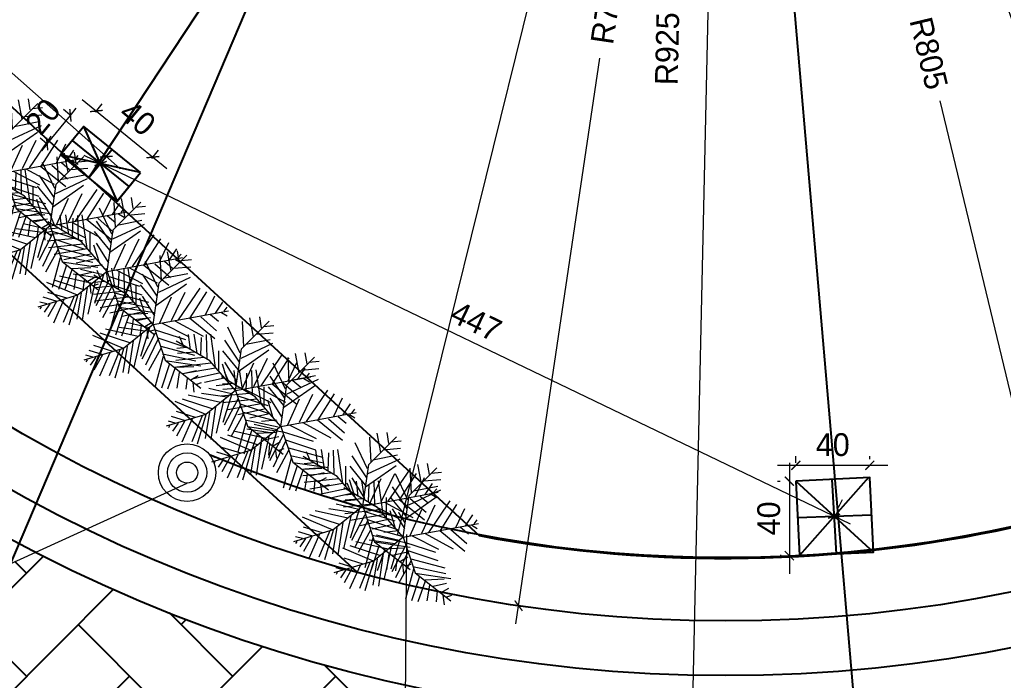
# Model space of a CAD drawing. Header units: inches. Extents: x -291016 to -124071, y 25078 to 137196.
# Drawn here: x -185479 to -184939, y 41283 to 41645 of the extents above; entities that cross this region are included whole.
import ezdxf

# ---------------------------------------------------------------- set-up
doc = ezdxf.new("R2010")
doc.units = ezdxf.units.IN
doc.header["$MEASUREMENT"] = 0
doc.layers.add('DOOR', color=112, linetype='Continuous', lineweight=20)
doc.layers.add('Furn', color=106, linetype='Continuous', lineweight=9)
doc.dimstyles.new('50PEA1', dxfattribs={"dimscale": 0, "dimtxt": 12.5, "dimasz": 5, "dimexe": 5, "dimexo": 10, "dimgap": 5, "dimtad": 1, "dimdec": 0, "dimdsep": 46, "dimtxsty": 'Standard', "dimblk1": 'ARCHTICK', "dimblk2": 'ARCHTICK', "dimsah": 1, "dimcen": 2.5, "dimdle": 10, "dimclrd": 8, "dimclre": 8, "dimclrt": 7, "dimadec": 0, "dimazin": 0, "dimtfac": 1, "dimtdec": 0, "dimtix": 1, "dimtmove": 2, "dimatfit": 3, "dimldrblk": 'ARCHTICK', "dimfxl": 1, "dimtolj": 1, "dimtzin": 0, "dimlwd": 13, "dimlwe": 13, "dimarcsym": 0})
pattern_1 = [(45, (-217295, 2054.5), (4e-15, 56.568542), [120, -40]), (135, (-217266.716, 2082.784), (4e-15, 56.568542), [120, -40])]

# ---------------------------------------------------------------- blocks, each defined once
blk = doc.blocks.new('*U4')
for p, q in [((-8.737, 47.138), (-17.069, 52.711)), ((-10.186, 53.64), (-13.084, 55.962)), ((0, 0), (-10.5, 57)), ((-9.099, 51.782), (-6.563, 55.962)), ((-7.288, 39.707), (-21.778, 46.673)), ((-7.65, 43.423), (-2.578, 49.46)), ((-5.839, 35.992), (4.667, 48.067)), ((-5.114, 27.632), (10.463, 46.673)), ((-5.114, 28.097), (-24.676, 40.636)), ((-2.941, 16.486), (8.652, 37.85)), ((-3.665, 19.273), (-27.574, 35.527)), ((16.259, 5.805), (23.142, 31.348)), ((22.055, 7.198), (27.489, 32.277)), ((27, 9), (48, 36)), ((27.127, 9.056), (31.112, 35.992)), ((31.836, 30.883), (32.561, 16.486)), ((35.096, 32.741), (37.27, 22.524)), ((38.719, 34.134), (41.979, 28.561)), ((43.791, 29.954), (51.036, 30.883)), ((44.153, 36.456), (45.239, 32.741)), ((-31.5, 4.5), (-52.5, 25.5)), ((-48.585, 21.131), (-49.309, 29.026)), ((-43.513, 28.561), (-42.427, 15.558)), ((-38.442, 26.239), (-34.819, 7.663)), ((-35.544, 28.097), (-24.314, 3.947)), ((-14.533, 2.09), (-30.834, 25.31)), ((-24.314, 23.917), (-2.941, 13.7)), ((-1.129, 6.734), (9.014, 26.704)), ((3.942, 1.625), (11.187, 24.381)), ((10.101, 3.483), (17.708, 26.239)), ((40.53, 25.775), (48.862, 24.846)), ((-47.498, 19.737), (-55.83, 18.344)), ((33.285, 16.486), (48.862, 10.913)), ((36.183, 19.737), (48.137, 17.88)), ((-40.615, 13.7), (-55.105, 10.913)), ((-20.691, 13.7), (-1.129, 4.876)), ((0, 0), (27, 9)), ((24.229, 7.663), (46.688, 1.625)), ((29.662, 12.307), (48.137, 6.269)), ((-33.37, 6.269), (-52.207, 5.34)), ((-28.299, 3.483), (-47.86, -5.805)), ((-21.416, 3.018), (-38.079, -8.128)), ((0, 0), (-31.5, 4.5)), ((-15.982, 2.09), (-30.11, -9.521)), ((0, 0), (-22.5, -19.5)), ((-6.563, 1.161), (-21.416, -8.128)), ((0, 0), (18, -22.5)), ((6.478, 1.625), (26.04, -8.592)), ((11.187, 3.483), (30.749, -5.805)), ((18.07, 5.805), (35.096, -3.483)), ((-6.563, -5.805), (-19.967, -9.985)), ((-4.752, -3.483), (-3.665, -14.629)), ((2.493, -3.019), (-1.491, -20.202)), ((1.769, -2.555), (24.229, -9.521)), ((5.029, -6.27), (2.131, -25.775)), ((-15.257, -12.772), (-30.11, -12.772)), ((-13.446, -11.378), (-8.737, -32.741)), ((-9.461, -8.592), (-6.201, -23.453)), ((9.014, -11.378), (3.58, -35.992)), ((7.565, -9.056), (32.198, -14.629)), ((-17.431, -15.094), (-42.789, -18.809)), ((-24.314, -21.596), (-42.427, -22.06)), ((-22.5, -19.5), (-37.5, -45)), ((-20.691, -18.345), (-17.793, -44.352)), ((-17.069, -15.094), (-12.721, -40.172)), ((14.085, -16.951), (6.478, -40.172)), ((12.274, -15.094), (36.907, -18.809)), ((16.259, -19.738), (36.183, -22.989)), ((-28.299, -29.026), (-42.789, -31.348)), ((-26.849, -26.24), (-40.253, -25.775)), ((-25.038, -23.918), (-22.865, -45.281)), ((18.07, -22.524), (8.289, -45.745)), ((18, -22.5), (27, -52.5)), ((18.433, -22.524), (40.53, -29.026)), ((19.157, -25.311), (38.719, -33.206)), ((-30.834, -34.135), (-42.427, -35.528)), ((-32.646, -36.921), (-31.921, -44.352)), ((-29.023, -30.884), (-27.936, -43.887)), ((20.244, -30.419), (15.897, -44.816)), ((21.331, -32.741), (39.081, -40.636)), ((-34.457, -39.708), (-40.978, -42.494)), ((22.78, -37.85), (19.519, -48.532)), ((22.78, -38.314), (34.372, -44.816)), ((24.591, -43.423), (30.749, -47.603)), ((24.591, -45.745), (23.142, -50.854)), ((26.764, -49.925), (28.213, -50.854))]:
    blk.add_line(p, q)
blk = doc.blocks.new('_ArchTick')
at = {"color": 0, "const_width": 0.15}
blk.add_lwpolyline([(-0.5, -0.5), (0.5, 0.5)], dxfattribs=at)
blk = doc.blocks.new('*D247')
at = {"layer": 'Defpoints', "color": 0, "linetype": 'Continuous', "ltscale": 0.2, "transparency": 16777216}
for p in [(-185012.37, 41400.5), (-185052.95, 41391.81), (-185012.37, 41393.77)]:
    blk.add_point(p, dxfattribs=at)
at = {"layer": 'DOOR', "color": 8, "linetype": 'Continuous', "lineweight": 13, "ltscale": 0.2, "transparency": 16777216}
for p, q in [((-185052.95, 41401.81), (-185052.95, 41405.5)), ((-185012.37, 41403.77), (-185012.37, 41405.5))]:
    blk.add_line(p, q, dxfattribs=at)
at = {"layer": 'DOOR', "color": 8, "lineweight": 13, "ltscale": 0.2, "transparency": 16777216}
blk.add_line((-185062.95, 41400.5), (-185002.37, 41400.5), dxfattribs=at)
at = {"layer": 'DOOR', "color": 8, "linetype": 'Continuous', "lineweight": 13, "ltscale": 0.2, "transparency": 16777216, "xscale": 5, "yscale": 5, "zscale": 5, "rotation": 180}
blk.add_blockref('_ArchTick', (-185052.95, 41400.5), dxfattribs=at)
at = {"layer": 'DOOR', "color": 8, "linetype": 'Continuous', "lineweight": 13, "ltscale": 0.2, "transparency": 16777216, "xscale": 5, "yscale": 5, "zscale": 5}
blk.add_blockref('_ArchTick', (-185012.37, 41400.5), dxfattribs=at)
at = {"layer": 'DOOR', "color": 7, "linetype": 'Continuous', "ltscale": 0.2, "transparency": 16777216, "insert": (-185032.66, 41411.75), "char_height": 12.5, "attachment_point": 5}
blk.add_mtext('\\A1;40', dxfattribs=at)
blk = doc.blocks.new('*D248')
at = {"layer": 'Defpoints', "color": 0, "linetype": 'Continuous', "ltscale": 0.2, "transparency": 16777216}
for p in [(-185052.95, 41391.81), (-185056.5, 41350.94), (-185050.97, 41350.94)]:
    blk.add_point(p, dxfattribs=at)
at = {"layer": 'DOOR', "color": 8, "lineweight": 13, "ltscale": 0.2, "transparency": 16777216}
blk.add_line((-185056.5, 41401.81), (-185056.5, 41340.94), dxfattribs=at)
at = {"layer": 'DOOR', "color": 8, "linetype": 'Continuous', "lineweight": 13, "ltscale": 0.2, "transparency": 16777216}
for p, q in [((-185062.95, 41391.81), (-185061.5, 41391.81)), ((-185060.97, 41350.94), (-185061.5, 41350.94))]:
    blk.add_line(p, q, dxfattribs=at)
at = {"layer": 'DOOR', "color": 8, "linetype": 'Continuous', "lineweight": 13, "ltscale": 0.2, "transparency": 16777216, "xscale": 5, "yscale": 5, "zscale": 5}
for p, rotation in [((-185056.5, 41391.81), 90), ((-185056.5, 41350.94), 270)]:
    blk.add_blockref('_ArchTick', p, dxfattribs=dict(at, rotation=rotation))
at = {"layer": 'DOOR', "color": 7, "linetype": 'Continuous', "ltscale": 0.2, "transparency": 16777216, "insert": (-185067.75, 41371.37), "char_height": 12.5, "attachment_point": 5, "rotation": 90}
blk.add_mtext('\\A1;40', dxfattribs=at)
blk = doc.blocks.new('*D257')
at = {"layer": 'Defpoints', "color": 0, "linetype": 'Continuous', "ltscale": 0.2, "transparency": 16777216}
for p in [(-185443.66, 41586.42), (-185405.8, 41569.53), (-185412.68, 41561.12)]:
    blk.add_point(p, dxfattribs=at)
at = {"layer": 'DOOR', "color": 8, "lineweight": 13, "ltscale": 0.2, "transparency": 16777216}
blk.add_line((-185444.53, 41601.16), (-185398.06, 41563.21), dxfattribs=at)
at = {"layer": 'DOOR', "color": 8, "linetype": 'Continuous', "lineweight": 13, "ltscale": 0.2, "transparency": 16777216}
for p, q in [((-185437.33, 41594.16), (-185433.62, 41598.71)), ((-185406.35, 41568.86), (-185402.64, 41573.41))]:
    blk.add_line(p, q, dxfattribs=at)
at = {"layer": 'DOOR', "color": 8, "linetype": 'Continuous', "lineweight": 13, "ltscale": 0.2, "transparency": 16777216, "xscale": 5, "yscale": 5, "zscale": 5}
for p, rotation in [((-185436.79, 41594.83), 140.7629994113411), ((-185405.8, 41569.53), 320.7629994113411)]:
    blk.add_blockref('_ArchTick', p, dxfattribs=dict(at, rotation=rotation))
at = {"layer": 'DOOR', "color": 7, "linetype": 'Continuous', "ltscale": 0.2, "transparency": 16777216, "insert": (-185414.18, 41590.9), "char_height": 12.5, "attachment_point": 5, "rotation": 320.763}
blk.add_mtext('\\A1;40', dxfattribs=at)
blk = doc.blocks.new('*D258')
at = {"layer": 'Defpoints', "color": 0, "linetype": 'Continuous', "ltscale": 0.2, "transparency": 16777216}
for p in [(-185451.05, 41592.45), (-185443.66, 41586.42), (-185456.46, 41570.75)]:
    blk.add_point(p, dxfattribs=at)
at = {"layer": 'DOOR', "color": 8, "linetype": 'Continuous', "lineweight": 13, "ltscale": 0.2, "transparency": 16777216}
for p, q in [((-185451.41, 41592.75), (-185454.92, 41595.62)), ((-185464.21, 41577.07), (-185467.72, 41579.94))]:
    blk.add_line(p, q, dxfattribs=at)
at = {"layer": 'DOOR', "color": 8, "lineweight": 13, "ltscale": 0.2, "transparency": 16777216}
for p, q in [((-185451.05, 41592.45), (-185447.88, 41596.33)), ((-185463.85, 41576.78), (-185451.05, 41592.45)), ((-185463.85, 41576.78), (-185467.01, 41572.91))]:
    blk.add_line(p, q, dxfattribs=at)
at = {"layer": 'DOOR', "color": 8, "linetype": 'Continuous', "lineweight": 13, "ltscale": 0.2, "transparency": 16777216, "xscale": 5, "yscale": 5, "zscale": 5}
for p, rotation in [((-185451.05, 41592.45), 230.7629994113154), ((-185463.85, 41576.78), 50.76299941131533)]:
    blk.add_blockref('_ArchTick', p, dxfattribs=dict(at, rotation=rotation))
at = {"layer": 'DOOR', "color": 7, "linetype": 'Continuous', "ltscale": 0.2, "transparency": 16777216, "insert": (-185466.16, 41591.73), "char_height": 12.5, "attachment_point": 5, "rotation": 50.763}
blk.add_mtext('\\A1;20', dxfattribs=at)
blk = doc.blocks.new('*D268')
at = {"layer": 'Defpoints', "color": 0, "linetype": 'Continuous', "ltscale": 0.2, "transparency": 16777216}
for p in [(-185091.52, 42090.11), (-185111.94, 41165.33)]:
    blk.add_point(p, dxfattribs=at)
at = {"layer": 'DOOR', "color": 8, "lineweight": 13, "ltscale": 0.2, "transparency": 16777216}
blk.add_line((-185091.3, 42100.1), (-185112.16, 41155.33), dxfattribs=at)
at = {"layer": 'DOOR', "color": 8, "linetype": 'Continuous', "lineweight": 13, "ltscale": 0.2, "transparency": 16777216, "xscale": 5, "yscale": 5, "zscale": 5, "rotation": 268.7352641128984}
blk.add_blockref('_ArchTick', (-185111.94, 41165.33), dxfattribs=at)
at = {"layer": 'DOOR', "color": 7, "linetype": 'Continuous', "ltscale": 0.2, "transparency": 16777216, "insert": (-185123.5, 41629), "char_height": 12.5, "attachment_point": 5, "rotation": 88.7353}
blk.add_mtext('\\A1;R925', dxfattribs=at)
blk = doc.blocks.new('*D281')
at = {"layer": 'Defpoints', "color": 0, "linetype": 'Continuous', "ltscale": 0.2, "transparency": 16777216}
for p in [(-185434.49, 41566.02), (-185434.48, 41566.04), (-185031.91, 41372.58)]:
    blk.add_point(p, dxfattribs=at)
at = {"layer": 'DOOR', "color": 8, "linetype": 'Continuous', "lineweight": 13, "ltscale": 0.2, "transparency": 16777216}
for p, q in [((-185430.16, 41575.04), (-185432.32, 41570.54)), ((-185027.58, 41381.59), (-185029.74, 41377.1))]:
    blk.add_line(p, q, dxfattribs=at)
at = {"layer": 'DOOR', "color": 8, "lineweight": 13, "ltscale": 0.2, "transparency": 16777216}
blk.add_line((-185022.89, 41368.26), (-185443.5, 41570.37), dxfattribs=at)
at = {"layer": 'DOOR', "color": 8, "linetype": 'Continuous', "lineweight": 13, "ltscale": 0.2, "transparency": 16777216, "xscale": 5, "yscale": 5, "zscale": 5}
for p, rotation in [((-185434.48, 41566.04), 154.3350002551037), ((-185031.9, 41372.59), 334.3350002551037)]:
    blk.add_blockref('_ArchTick', p, dxfattribs=dict(at, rotation=rotation))
at = {"layer": 'DOOR', "color": 7, "linetype": 'Continuous', "ltscale": 0.2, "transparency": 16777216, "insert": (-185228.32, 41479.45), "char_height": 12.5, "attachment_point": 5, "rotation": 334.335}
blk.add_mtext('\\A1;447', dxfattribs=at)
blk = doc.blocks.new('*D282')
at = {"layer": 'Defpoints', "color": 0, "linetype": 'Continuous', "ltscale": 0.2, "transparency": 16777216}
for p in [(-185771.5, 41870.81), (-185774.88, 41866.99), (-185434.71, 41565.96)]:
    blk.add_point(p, dxfattribs=at)
at = {"layer": 'DOOR', "color": 8, "lineweight": 13, "ltscale": 0.2, "transparency": 16777216}
blk.add_line((-185423.84, 41563.15), (-185778.98, 41877.43), dxfattribs=at)
at = {"layer": 'DOOR', "color": 8, "linetype": 'Continuous', "lineweight": 13, "ltscale": 0.2, "transparency": 16777216}
for p, q in [((-185768.25, 41874.47), (-185768.18, 41874.55)), ((-185428.08, 41573.45), (-185428.02, 41573.52))]:
    blk.add_line(p, q, dxfattribs=at)
at = {"layer": 'DOOR', "color": 8, "linetype": 'Continuous', "lineweight": 13, "ltscale": 0.2, "transparency": 16777216, "xscale": 5, "yscale": 5, "zscale": 5}
for p, rotation in [((-185771.5, 41870.81), 138.4929883590364), ((-185431.33, 41569.78), 318.4929883590364)]:
    blk.add_blockref('_ArchTick', p, dxfattribs=dict(at, rotation=rotation))
at = {"layer": 'DOOR', "color": 7, "linetype": 'Continuous', "ltscale": 0.2, "transparency": 16777216, "insert": (-185593.96, 41728.72), "char_height": 12.5, "attachment_point": 5, "rotation": 318.493}
blk.add_mtext('\\A1;454', dxfattribs=at)
blk = doc.blocks.new('*D288')
at = {"layer": 'Defpoints', "color": 0, "linetype": 'Continuous', "ltscale": 0.2, "transparency": 16777216}
for p in [(-185091.57, 42088.05), (-184815.2, 41308.65), (-184815.2, 41308.65)]:
    blk.add_point(p, dxfattribs=at)
at = {"layer": 'DOOR', "color": 8, "lineweight": 13, "ltscale": 0.2, "transparency": 16777216}
blk.add_line((-185094.91, 42097.47), (-184811.86, 41299.23), dxfattribs=at)
at = {"layer": 'DOOR', "color": 8, "linetype": 'Continuous', "lineweight": 13, "ltscale": 0.2, "transparency": 16777216}
for p, q in [((-185082.14, 42091.39), (-185086.85, 42089.72)), ((-184805.77, 41312), (-184810.49, 41310.33))]:
    blk.add_line(p, q, dxfattribs=at)
at = {"layer": 'DOOR', "color": 8, "linetype": 'Continuous', "lineweight": 13, "ltscale": 0.2, "transparency": 16777216, "xscale": 5, "yscale": 5, "zscale": 5}
for p, rotation in [((-185091.57, 42088.05), 109.5240847002222), ((-184815.2, 41308.65), 289.5240847002223)]:
    blk.add_blockref('_ArchTick', p, dxfattribs=dict(at, rotation=rotation))
at = {"layer": 'DOOR', "color": 7, "linetype": 'Continuous', "ltscale": 0.2, "transparency": 16777216, "insert": (-184942.78, 41702.11), "char_height": 12.5, "attachment_point": 5, "rotation": 289.5241}
blk.add_mtext('\\A1;R825', dxfattribs=at)
blk = doc.blocks.new('*D597')
at = {"color": 8, "lineweight": 13, "transparency": 16777216}
for p, q in [((-185093.86, 42099.83), (-184986.29, 41652.63)), ((-184900.91, 41297.71), (-184973.71, 41600.37))]:
    blk.add_line(p, q, dxfattribs=at)
at = {"layer": 'Defpoints', "color": 0, "transparency": 16777216}
for p in [(-185091.52, 42090.11), (-184903.25, 41307.43)]:
    blk.add_point(p, dxfattribs=at)
at = {"color": 8, "lineweight": 13, "transparency": 16777216, "xscale": 5, "yscale": 5, "zscale": 5, "rotation": 283.5255430152163}
blk.add_blockref('_ArchTick', (-184903.25, 41307.43), dxfattribs=at)
at = {"color": 7, "transparency": 16777216, "insert": (-184980, 41626.5), "char_height": 12.5, "attachment_point": 5, "rotation": 283.5255}
blk.add_mtext('\\A1;R805', dxfattribs=at)
blk = doc.blocks.new('*D598')
at = {"color": 8, "lineweight": 13, "transparency": 16777216}
for p, q in [((-185090.06, 42100), (-185152.41, 41679.12)), ((-185206.56, 41313.58), (-185160.59, 41623.88))]:
    blk.add_line(p, q, dxfattribs=at)
at = {"layer": 'Defpoints', "color": 0, "transparency": 16777216}
for p in [(-185091.52, 42090.11), (-185205.1, 41323.47)]:
    blk.add_point(p, dxfattribs=at)
at = {"color": 8, "lineweight": 13, "transparency": 16777216, "xscale": 5, "yscale": 5, "zscale": 5, "rotation": 261.5729524368221}
blk.add_blockref('_ArchTick', (-185205.1, 41323.47), dxfattribs=at)
at = {"color": 7, "transparency": 16777216, "insert": (-185156.5, 41651.5), "char_height": 12.5, "attachment_point": 5, "rotation": 81.573}
blk.add_mtext('\\A1;R775', dxfattribs=at)
blk = doc.blocks.new('*D599')
at = {"color": 8, "lineweight": 13, "transparency": 16777216}
for p, q in [((-185089.12, 42099.81), (-185169.55, 41774.59)), ((-185271.57, 41362.04), (-185182.45, 41722.41))]:
    blk.add_line(p, q, dxfattribs=at)
at = {"layer": 'Defpoints', "color": 0, "transparency": 16777216}
for p in [(-185091.52, 42090.11), (-185269.17, 41371.75)]:
    blk.add_point(p, dxfattribs=at)
at = {"color": 8, "lineweight": 13, "transparency": 16777216, "xscale": 5, "yscale": 5, "zscale": 5, "rotation": 256.1094349535904}
blk.add_blockref('_ArchTick', (-185269.17, 41371.75), dxfattribs=at)
at = {"color": 7, "transparency": 16777216, "insert": (-185176, 41748.5), "char_height": 12.5, "attachment_point": 5, "rotation": 76.1094}
blk.add_mtext('\\A1;R740', dxfattribs=at)

msp = doc.modelspace()

# ---------------------------------------------------------------- hatches: boundary and pattern name
h = msp.add_hatch()
h.set_pattern_fill('AR-HBONE', color=3, scale=10, style=0)
h.set_pattern_definition(pattern_1)
h.paths.add_polyline_path([(-184421.1206, 41489.6367), (-184388.4994, 41381.4048), (-184444.92, 41572.5376, -0.20575564), (-185020.5134, 41264.1794), (-185014.4056, 41193.307, 0.01399815), (-184964.2089, 41199.0002, -0.31420469), (-184930.2922, 41177.0535), (-184927.5884, 41166.5422, 0.03879827), (-184782.4602, 41204.4649), (-184785.2008, 41215.1194, -0.34078344), (-184762.0342, 41252.587, 0.11691792)])
h = msp.add_hatch()
h.set_pattern_fill('AR-HBONE', color=3, scale=10, style=0)
h.set_pattern_definition(pattern_1)
h.paths.add_polyline_path([(-185267.1915, 41279.9988, -0.0654634), (-185470.1273, 41352.881), (-185484.0353, 41346.5524), (-185548.1514, 41195.8486, 0.05091654), (-185358.5183, 41122.9325), (-185380.984, 41237.9263, 0.03252898), (-185267.6972, 41207.5284)])

# ---------------------------------------------------------------- linework, layer by layer
at = {"color": 3}
msp.add_line((-184711.4681, 43162.4579), (-185644.4681, 40969.4579), dxfattribs=at)
for p, q in [((-185440.9734, 41558.0869), (-185091.5207, 42088.1158)), ((-185778.5128, 41867.2517), (-185226.7827, 41361.9018)), ((-185819.0388, 41823.0064), (-185293.8761, 41341.9906))]:
    msp.add_line(p, q)
at = {"color": 1}
for p, q in [((-185091.5207, 42088.1158), (-184969.4524, 40671.6892)), ((-185412.676, 41561.1183), (-185443.6574, 41586.4194)), ((-185425.3265, 41545.6275), (-185443.6574, 41586.4194)), ((-185450.0215, 41578.6266), (-185419.0013, 41553.3729)), ((-185428.1667, 41573.7689), (-185440.9734, 41558.0869)), ((-185412.676, 41561.1183), (-185456.4641, 41570.7375)), ((-185425.3265, 41545.6275), (-185412.676, 41561.1183)), ((-185052.9528, 41391.8056), (-185010.3832, 41352.9065)), ((-185012.9998, 41393.7431), (-185050.971, 41350.9383)), ((-185030.6771, 41351.9224), (-185032.9763, 41392.7744)), ((-185051.9841, 41371.8291), (-185011.3741, 41373.3402))]:
    msp.add_line(p, q, dxfattribs=at)
for points in [[(-185412.676, 41561.1183), (-185443.6574, 41586.4194), (-185456.4641, 41570.7375), (-185425.4827, 41545.4363)], [(-185052.9528, 41391.8056), (-185050.971, 41350.9383), (-185010.3832, 41352.9065), (-185012.365, 41393.7739)]]:
    msp.add_lwpolyline(points, close=True, dxfattribs=at)
at = {"color": 3}
msp.add_circle((-185091.5125, 42088.0213), 1421.582, dxfattribs=at)
for centre, radius in [((-185091.5207, 42088.1158), 826.9905), ((-185091.5207, 42090.1064), 805), ((-185091.5207, 42090.1064), 775)]:
    msp.add_circle(centre, radius)
for centre, radius, start, end in [((-185096.2452, 42088.0743), 1000.1429, 296.7260256, 273.1627388), ((-185091.5207, 42090.1064), 740, 247.4979133, 207.3845246)]:
    msp.add_arc(centre, radius, start, end)
at = {"color": 1}
msp.add_arc((-185091.5207, 42088.1158), 738.7034, 259.4491904, 351.0820205, dxfattribs=at)
at = {"layer": 'DOOR', "color": 2, "linetype": 'Continuous', "ltscale": 0.2}
for p, q in [((-185828.2808, 41189.9103), (-185386.9998, 41390.7065)), ((-185266.6155, 41362.5567), (-185269.9998, 40877.5))]:
    msp.add_line(p, q, dxfattribs=at)
for radius in [15.7935, 10.7935, 10.7935, 5.7935]:
    msp.add_circle((-185386.9998, 41396.5), radius, dxfattribs=at)
msp.add_arc((-185091.5207, 42088.1158), 738.7034, 274.7245363, 311.3766105, dxfattribs=at)

# ---------------------------------------------------------------- block references
at = {"layer": 'Furn', "ltscale": 0.2, "xscale": 0.7250000000931323, "yscale": 0.7250000000931323, "zscale": 0.725, "rotation": 270}
for p in [(-185487.4201, 41560.9542), (-185462.1676, 41531.8012), (-185430.8981, 41506.8297), (-185405.6457, 41477.6767), (-185360.4255, 41441.476), (-185335.5094, 41421.7778), (-185290.6016, 41378.1), (-185268.3789, 41361.0284)]:
    msp.add_blockref('*U4', p, dxfattribs=at)

# ---------------------------------------------------------------- dimensions: what is measured, and where the dimension line sits
at = {"color": 3}
for mpoint, picture, middle in [((-185269.1711, 41371.7469), '*D599', (-185176, 41748.5)), ((-185205.0969, 41323.4739), '*D598', (-185156.5, 41651.5)), ((-184903.2482, 41307.4325), '*D597', (-184980, 41626.5))]:
    dim = msp.add_radius_dim(center=(-185091.5207, 42090.1064), mpoint=mpoint, dimstyle='50PEA1', override={"dimscale": 1}, dxfattribs=at)
    dim.commit()
    dim.dimension.update_dxf_attribs({"geometry": picture, "text_midpoint": middle, "dimtype": 132})
at = {"layer": 'DOOR', "color": 2, "linetype": 'Continuous', "ltscale": 0.2}
dim = msp.add_radius_dim(center=(-185091.5207, 42090.1064), mpoint=(-185111.9373, 41165.3317), dimstyle='50PEA1', override={"dimscale": 1}, dxfattribs=at)
dim.commit()
dim.dimension.update_dxf_attribs({"geometry": '*D268', "text_midpoint": (-185123.4998, 41629), "dimtype": 132})
dim = msp.add_aligned_dim(p1=(-185091.5661, 42088.0469), p2=(-184815.2, 41308.6543), distance=0, text='R825', dimstyle='50PEA1', override={"dimscale": 1}, dxfattribs=at)
dim.commit()
dim.dimension.update_dxf_attribs({"geometry": '*D288', "text_midpoint": (-184942.7799, 41702.1104)})
for p1, p2, distance, picture, middle in [((-185434.7109, 41565.9588), (-185774.8765, 41866.9862), -5.1012, '*D282', (-185593.9576, 41728.7175)), ((-185456.4641, 41570.7484), (-185443.6628, 41586.4238), 9.5327, '*D258', (-185466.1604, 41591.7318)), ((-185443.6574, 41586.4194), (-185412.676, 41561.1183), 10.8634, '*D257', (-185414.1793, 41590.8965)), ((-185031.9088, 41372.5761), (-185434.492, 41566.0235), -0.0162, '*D281', (-185228.3209, 41479.4545))]:
    dim = msp.add_aligned_dim(p1=p1, p2=p2, distance=distance, dimstyle='50PEA1', override={"dimscale": 1}, dxfattribs=at)
    dim.commit()
    dim.dimension.update_dxf_attribs({"geometry": picture, "text_midpoint": middle})
dim = msp.add_linear_dim(base=(-185012.365, 41400.5), p1=(-185052.9528, 41391.8056), p2=(-185012.365, 41393.7739), text='40', dimstyle='50PEA1', override={"dimscale": 1}, dxfattribs=at)
dim.commit()
dim.dimension.update_dxf_attribs({"geometry": '*D247', "text_midpoint": (-185032.6589, 41411.75)})
dim = msp.add_linear_dim(base=(-185056.4998, 41350.9383), p1=(-185052.9528, 41391.8056), p2=(-185050.971, 41350.9383), angle=90, text='40', dimstyle='50PEA1', override={"dimscale": 1}, dxfattribs=at)
dim.commit()
dim.dimension.update_dxf_attribs({"geometry": '*D248', "text_midpoint": (-185067.7498, 41371.372)})

doc.saveas('drawing.dxf')
